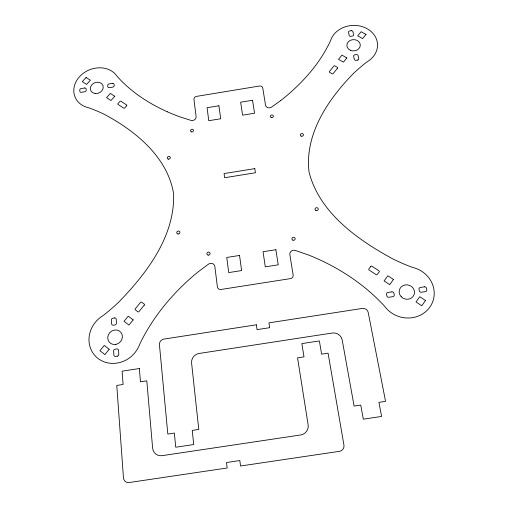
<?xml version="1.0" encoding="UTF-8"?>
<svg xmlns="http://www.w3.org/2000/svg" width="508" height="508" viewBox="0 0 508 508"><rect width="100%" height="100%" fill="white"/><g stroke="black" fill="none" stroke-linecap="round" stroke-linejoin="round"><path stroke-width="0.76" d="M280.721 100.527L271.462 107.175A3.785 3.283 -9.3 0 1 265.538 105.194L262.763 88.081A2.997 2.578 -10 0 0 259.397 86.03L196.583 96.38A2.985 2.565 -15.5 0 0 193.961 99.416L196.113 116.643A3.766 3.264 -16.4 0 1 191.059 120.421L178.93 116.529A178.194 144.253 -9.5 0 1 167.348 111.798M167.348 111.804C153.352 105.524 140.043 97.555 128.435 87.484A157.626 128.378 -10.5 0 1 118.154 77.489A29.089 24.251 -18.5 0 1 116.656 75.66A23.546 19.672 -22.2 0 0 79.515 76.708A23.546 19.672 -22.2 0 0 87.776 107.563A30.15 25.546 -25.5 0 1 90.31 108.363A180.759 155.721 -37.3 0 1 104.381 114.383C135.528 130.943 167.576 157.048 173.615 193.758C175.031 236.125 146.92 273.139 118.751 302.101A173.577 146.92 -32.9 0 1 104.553 314.439A32.995 29.629 -37.3 0 1 101.975 316.306A27.108 24.892 -41.9 0 0 98.05 358.489A27.108 24.892 -41.9 0 0 139.408 345.027A34.157 32.239 -42.2 0 1 140.729 342.062A200.558 196.85 62.9 0 1 149.993 325.609C160.033 309.626 172.358 295.142 186.157 282.283A232.41 225.184 59.4 0 1 198.463 271.602L208.597 264.077A4.07 3.791 -22.4 0 1 214.852 266.51L217.392 286.88A3.289 3.099 -22.8 0 0 221.018 289.465L290.392 278.625A3.296 3.118 -6.9 0 0 293.154 275.031L289.846 254.635A4.083 3.823 -6.2 0 1 295.167 250.368L308.762 255.099A230.905 221.475 -73.7 0 1 322.015 260.877C339.058 268.961 355.124 279.171 369.399 291.522A199.669 193.986 -72.1 0 1 383.095 304.616A34.354 32.849 15.2 0 1 385.191 307.042A27.451 25.533 16.7 0 0 429.654 307.397A27.451 25.533 16.7 0 0 413.76 267.722A33.541 30.455 12.2 0 1 410.642 266.694A178.943 152.648 8.4 0 1 393.217 259.124C358.007 240.043 319.399 212.941 309.023 171.99C304.489 134.08 328.244 99.098 353.663 73.279A184.823 160.852 13 0 1 365.728 62.884A30.677 26.149 0.5 0 1 367.944 61.316A23.895 20.047 -2.8 0 0 367.328 28.823A23.895 20.047 -2.8 0 0 330.765 40.011A29.362 24.536 -6.6 0 1 329.806 42.304A157.639 128.251 -14.3 0 1 322.624 55.27C314.192 68.701 303.568 80.651 291.808 91.249A177.8 143.751 -15.3 0 1 280.733 100.533M425.52 300.514L421.767 305.784L416.008 301.981L419.76 296.729L425.52 300.514M393.471 279.457L389.706 284.62L384.099 280.918L387.864 275.774L393.471 279.457M370.789 266.414L368.903 268.954A0.838 0.781 8.8 0 0 369.119 270.046L376.06 274.631A0.845 0.787 10.3 0 0 377.222 274.46L379.165 271.939A0.838 0.781 10.3 0 0 378.949 270.834L371.951 266.23A0.838 0.781 8.8 0 0 370.789 266.414M144.24 305.13L138.957 311.607A0.832 0.768 -36.7 0 1 137.801 311.779L135.376 309.867A0.832 0.768 -36.6 0 1 135.293 308.775L140.532 302.368A0.832 0.762 -35.3 0 1 141.675 302.19L144.145 304.032A0.832 0.768 -35.3 0 1 144.24 305.13M337.509 68.256L333.159 73.59A0.756 0.641 -3.9 0 1 332.105 73.768L329.648 72.327A0.756 0.641 -4.2 0 1 329.47 71.431L333.858 66.065A0.749 0.641 -3.9 0 1 334.918 65.9L337.337 67.38A0.749 0.641 -3.7 0 1 337.509 68.256M109.195 349.288L104.877 354.584L99.936 350.723L104.254 345.446L109.195 349.288M133.172 319.881L128.949 325.063L124.009 321.31L128.232 316.147L133.172 319.881M346.869 57.931L343.427 62.154L338.519 59.315L341.96 55.105L346.869 57.931M366.008 34.461L362.629 38.602L357.727 35.839L361.105 31.712L366.008 34.461M126.625 105.797L124.72 107.944A0.743 0.635 -21.3 0 1 123.685 108.109L118.097 104.419A0.743 0.629 -21.5 0 1 118.027 103.511L119.983 101.409A0.743 0.629 -21.3 0 1 120.999 101.257L126.543 104.902A0.743 0.635 -21.1 0 1 126.625 105.797M114.764 96.285L110.96 100.527L106.578 97.638L110.382 93.409L114.764 96.285M86.087 77.451L82.29 81.604L86.563 84.43L90.367 80.258L86.087 77.451M351.187 30.702L349.733 30.944A1.48 1.238 -3.2 0 0 348.532 32.398L349.161 35.338A1.486 1.238 -3.1 0 0 350.736 36.328A8.877 7.385 -3.3 0 0 352.495 36.036A1.486 1.238 -3 0 0 353.543 34.608L352.908 31.674A1.48 1.238 -3.1 0 0 351.187 30.702M84.595 87.998L81.128 88.57A1.473 1.226 -23.2 0 0 79.769 90.056L79.851 91.3A1.473 1.226 -23.3 0 0 81.369 92.31L84.842 91.732A1.473 1.226 -23 0 0 86.195 90.373A8.833 7.353 -23.5 0 0 86.093 88.881A1.473 1.226 -23 0 0 84.595 87.998M112.535 83.356L109.061 83.934A1.473 1.232 -21.4 0 0 107.721 85.287A8.827 7.398 -20.9 0 0 107.836 86.779A1.473 1.232 -21.4 0 0 109.36 87.668L112.84 87.09A1.473 1.232 -21.2 0 0 114.179 85.604L114.071 84.36A1.473 1.232 -21.1 0 0 112.535 83.356M357.537 60.084L356.057 60.325A1.505 1.27 -2.4 0 1 354.311 59.322L353.663 56.305A1.505 1.27 -2.5 0 1 354.724 54.851A9.042 7.658 -2.2 0 1 356.495 54.559A1.505 1.27 -2.4 0 1 358.096 55.575L358.75 58.585A1.505 1.27 -2.3 0 1 357.537 60.084M218.91 105.785L207.074 107.728L208.769 120.707L220.694 118.758L218.91 105.785M252.533 100.26L240.659 102.216L242.589 115.17L254.552 113.214L252.533 100.26M254.794 168.618L224.079 173.571L224.644 177.724L255.422 172.764L254.794 168.618M239.541 255.448L226.752 257.461L228.733 272.586L241.624 270.567L239.541 255.448M275.869 249.72L263.036 251.739L265.297 266.852L278.225 264.82L275.869 249.72M114.478 317.964L112.859 318.218A1.676 1.53 -39.5 0 0 111.36 320.04L111.633 323.85A1.683 1.537 -40 0 0 113.208 325.196A10.033 9.169 -38.9 0 0 115.151 324.891A1.683 1.537 -39.9 0 0 116.491 323.094L116.205 319.284A1.676 1.537 -39.4 0 0 114.478 317.964M391.884 291.878L387.852 292.506A1.708 1.6 14.6 0 0 386.512 294.348L386.842 295.935A1.708 1.6 14.9 0 0 388.836 297.263L392.881 296.634A1.708 1.6 15.3 0 0 394.24 294.951A10.236 9.601 14.3 0 0 393.846 293.046A1.708 1.6 15.1 0 0 391.884 291.878M424.396 286.842L420.351 287.471A1.721 1.594 17.7 0 0 419.005 289.147A10.357 9.544 18.5 0 0 419.43 291.052A1.721 1.594 18 0 0 421.411 292.221L425.463 291.592A1.727 1.594 18.3 0 0 426.784 289.75L426.428 288.163A1.721 1.587 18 0 0 424.396 286.842M256.356 324.803L163.906 339.084A5.093 4.782 -40.3 0 0 159.436 344.691L167.837 434.073L174.358 433.089L175.73 447.237L193.726 444.544L192.24 430.403L198.774 429.419L191.592 362.991A8.56 8.198 -41.4 0 1 199.015 353.485L332.276 333.019A8.585 8.312 12.8 0 1 342.176 339.915L354.108 406.076L360.744 405.079L363.328 419.163L381.616 416.427L378.911 402.349L385.559 401.352L368.211 312.483A5.131 4.87 13.7 0 0 362.255 308.445L268.954 322.859L269.665 327.685L257.035 329.635L256.356 324.803M117.291 356.152L115.646 356.406A1.715 1.575 -44.5 0 1 113.887 355.035L113.602 351.111A1.708 1.575 -43.9 0 1 114.96 349.269A10.3 9.493 -45.1 0 1 116.929 348.971A1.708 1.575 -43.8 0 1 118.523 350.349L118.815 354.273A1.715 1.575 -44.4 0 1 117.291 356.152M139.344 368.535L122.098 371.183L123.101 384.473L116.764 385.439L123.463 477.857A5.588 5.15 -64.6 0 0 129.089 482.543L227.152 467.989L226.505 462.534L239.839 460.553L240.525 466.007L339.547 451.307A5.524 5.353 60.7 0 0 343.935 445.078L328.066 353.162L321.615 354.146L319.373 340.925L301.854 343.611L303.987 356.845L297.548 357.822L308.127 424.751A8.96 8.82 73.6 0 1 300.761 434.95L162.039 455.67A9.093 8.541 -62.3 0 1 152.616 448.043L146.799 380.854L140.456 381.825L139.344 368.535M95.225 93.536A6.623 5.531 -22.2 0 0 103.01 85.623A6.623 5.531 -22.2 0 0 92.119 84.468A6.623 5.531 -22.2 0 0 95.225 93.536M115.97 344.361A7.626 6.998 -41.9 0 0 120.942 332.372A7.626 6.998 -41.9 0 0 108.306 334.962A7.626 6.998 -41.9 0 0 115.97 344.361M401.225 296.767A7.722 7.182 16.7 0 0 414.179 294.418A7.722 7.182 16.7 0 0 405.092 284.944A7.722 7.182 16.7 0 0 401.225 296.767M350.444 50.298A6.718 5.639 -2.8 0 0 360.286 44.952A6.718 5.639 -2.8 0 0 349.993 40.545A6.718 5.639 -2.8 0 0 350.444 50.298M301.225 136.144A1.543 1.359 -6.1 0 0 303.416 134.741A1.543 1.359 -6.1 0 0 300.996 133.794A1.543 1.359 -6.1 0 0 301.225 136.144M271.209 117.507A1.524 1.327 -9.1 0 0 273.387 116.135A1.524 1.327 -9.1 0 0 271.018 115.214A1.524 1.327 -9.1 0 0 271.209 117.507M315.881 210.439A1.607 1.467 -3.2 0 0 318.256 209.099A1.607 1.467 -3.2 0 0 315.824 207.893A1.607 1.467 -3.2 0 0 315.881 210.439M292.862 240.157A1.619 1.505 -6.4 0 0 295.173 238.633A1.619 1.505 -6.4 0 0 292.633 237.554A1.619 1.505 -6.4 0 0 292.862 240.157M178.01 233.985A1.594 1.454 -23.7 0 0 179.832 231.966A1.594 1.454 -23.7 0 0 177.159 231.61A1.594 1.454 -23.7 0 0 178.01 233.985M208.166 255.124A1.619 1.499 -21.5 0 0 209.988 253.067A1.619 1.499 -21.5 0 0 207.27 252.692A1.619 1.499 -21.5 0 0 208.166 255.124M191.611 131.896A1.518 1.321 -16.8 0 0 193.472 130.15A1.518 1.321 -16.8 0 0 190.964 129.699A1.518 1.321 -16.8 0 0 191.611 131.896M168.37 159.125A1.537 1.353 -20 0 0 170.269 157.347A1.537 1.353 -20 0 0 167.748 156.87A1.537 1.353 -20 0 0 168.37 159.125"/></g></svg>
